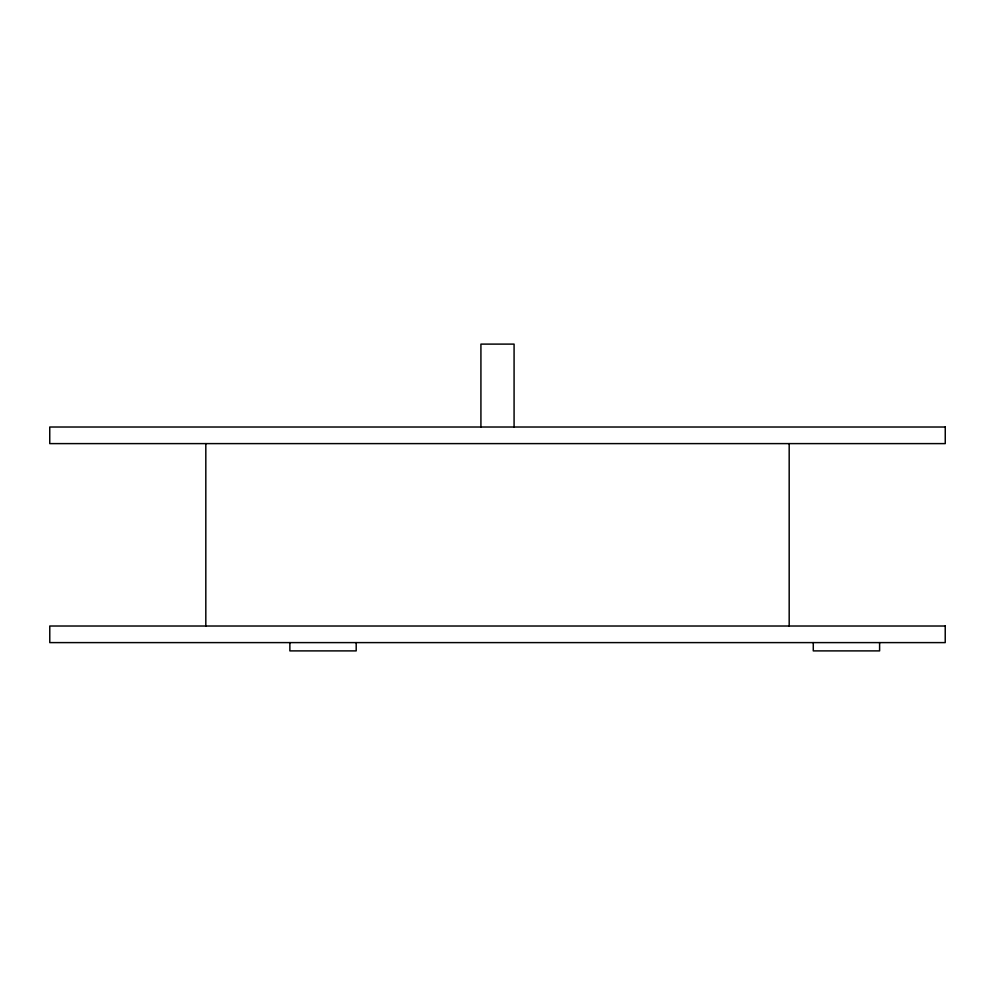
<?xml version="1.0" encoding="UTF-8"?>
<svg xmlns="http://www.w3.org/2000/svg" width="995" height="995" viewBox="0 0 995 995"><rect width="100%" height="100%" fill="white"/><g stroke="black" fill="none" stroke-linecap="round" stroke-linejoin="round"><path stroke-width="1.49" d="M879.605 642.608L879.605 650.892L813.276 650.892L813.276 642.608M789.184 443.608L789.184 626.017M514.079 427.017L514.079 344.108L480.921 344.108L480.921 427.017M356.198 642.608L356.198 650.892L289.868 650.892L289.868 642.608M205.816 443.608L205.816 626.017M945.25 427.017L49.75 427.017L49.75 443.608L945.25 443.608L945.25 427.017M945.225 626.017L49.775 626.017L49.775 642.608L945.225 642.608L945.225 626.017"/></g></svg>
